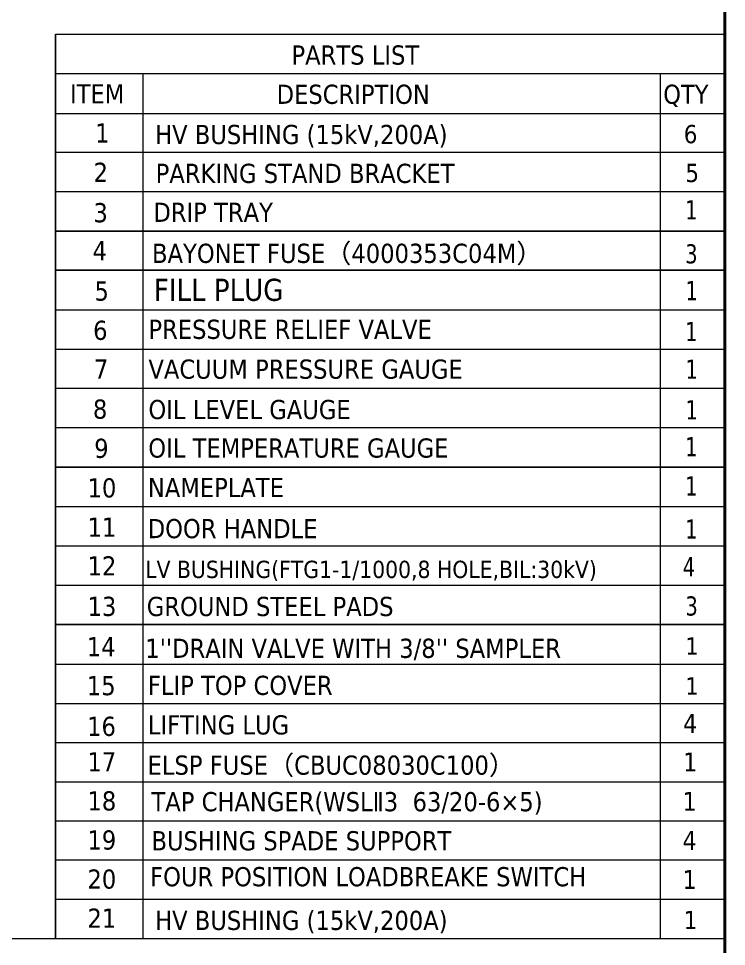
# Model space of a CAD drawing. Header units: millimetres. Extents: x 226184 to 236274, y -181921 to -175474.
# Drawn here: x 233262 to 235088, y -180618 to -178224 of the extents above; entities that cross this region are included whole.
import ezdxf

# ---------------------------------------------------------------- set-up
doc = ezdxf.new("R2010")
doc.units = ezdxf.units.MM
doc.header["$LTSCALE"] = 13
doc.layers.add('1', color=4, linetype='Continuous')
doc.layers.add('铁心', color=3, linetype='Continuous', lineweight=0)
doc.styles.add('Tahoma$001', font='tahoma.ttf', dxfattribs={"height": 2.159784})
doc.styles.add('Tahoma_txtstyle_28.93_0_0', font='tahoma.ttf')
doc.styles.add('Tahoma_txtstyle_30.40_0_0', font='tahoma.ttf')

msp = doc.modelspace()

# ---------------------------------------------------------------- linework, layer by layer
at = {"layer": '1', "const_width": 7.598}
msp.add_lwpolyline([(226748.469, -181682.674), (235084.11, -181682.674), (235084.11, -175691.431), (226748.469, -175691.431), (226748.469, -181682.674)], dxfattribs=at)
at = {"layer": '铁心'}
msp.add_line((231828, -180597.304), (235084.11, -180597.304), dxfattribs=at)
for points in [[(233357.6, -180597.304), (233357.6, -178264.516)], [(233357.6, -178264.516), (235084.11, -178264.516), (235084.11, -178365.777)], [(233357.6, -178264.516), (233357.6, -178365.777), (233357.6, -178365.777)], [(233357.6, -178365.777), (235084.11, -178365.777), (235084.11, -178469.139)], [(233357.6, -178365.777), (233357.6, -178469.139), (235084.11, -178469.139)], [(233583.232, -178365.777), (233583.232, -178469.139), (233583.232, -178469.139)], [(234916.771, -178365.777), (234916.771, -180597.304)], [(233357.6, -179381.33), (235084.11, -179381.33), (235084.11, -178469.139)], [(233357.6, -178469.139), (233357.6, -179381.33)], [(233583.232, -178469.139), (233583.232, -179381.33)], [(235084.11, -178569.98), (233357.6, -178569.98), (233357.6, -178569.98)], [(235084.11, -178671.241), (233357.6, -178671.241), (233357.6, -178671.241)], [(233583.232, -178671.241), (233583.232, -178772.082), (233583.232, -178772.082)], [(233357.6, -178772.502), (235084.11, -178772.502), (235084.11, -178873.343)], [(233357.6, -178772.502), (233357.6, -178873.343), (235084.11, -178873.343)], [(235084.11, -178772.502), (233357.6, -178772.502), (233357.6, -178772.502)], [(233357.6, -179585.533), (233357.6, -178772.502), (233357.6, -178772.502)], [(233583.232, -178772.502), (233583.232, -180597.304)], [(233357.6, -178873.343), (233357.6, -180597.304)], [(235084.11, -178873.343), (233357.6, -178873.343), (233357.6, -178873.343)], [(235084.11, -180698.565), (235084.11, -178971.243)], [(235084.11, -178976.705), (233357.6, -178976.705), (233357.6, -178976.705)], [(235084.11, -178976.705), (233357.6, -178976.705), (233357.6, -178976.705)], [(235084.11, -179077.966), (233357.6, -179077.966), (233357.6, -179077.966)], [(235084.11, -179077.966), (233357.6, -179077.966), (233357.6, -179077.966)], [(235084.11, -179178.807), (233357.6, -179178.807), (233357.6, -179178.807)], [(235084.11, -179178.807), (233357.6, -179178.807)], [(235084.11, -179280.069), (233357.6, -179280.069), (233357.6, -179280.069)], [(235084.11, -179280.069), (233357.6, -179280.069), (233357.6, -179280.069)], [(235084.11, -179381.33), (233357.6, -179381.33), (233357.6, -179381.33)], [(235084.11, -179484.272), (233357.6, -179484.272), (233357.6, -179484.272)], [(235084.11, -179585.533), (233357.6, -179585.533), (233357.6, -179585.533)], [(235084.11, -179686.794), (233357.6, -179686.794), (233357.6, -179686.794)], [(233583.232, -179686.794), (233583.232, -180597.304)], [(235084.11, -179787.635), (233357.6, -179787.635)], [(233357.6, -180597.304), (233357.6, -179787.635), (235084.11, -179787.635)], [(233357.6, -179787.635), (233357.6, -180597.304)], [(235084.11, -179890.577), (233357.6, -179890.577)], [(235084.11, -179991.838), (233357.6, -179991.838)], [(235084.11, -180093.099), (233357.6, -180093.099)], [(235084.11, -180193.94), (233357.6, -180193.94)], [(235084.11, -180193.94), (233357.6, -180193.94), (233357.6, -180193.94)], [(235084.11, -180193.94), (233357.6, -180193.94), (233357.6, -180193.94)], [(235084.11, -180193.94), (233357.6, -180193.94), (233357.6, -180193.94)], [(235084.11, -180294.781), (233357.6, -180294.781)], [(235084.11, -180294.781), (233357.6, -180294.781), (233357.6, -180294.781)], [(235084.11, -180294.781), (233357.6, -180294.781), (233357.6, -180294.781)], [(235084.11, -180294.781), (233357.6, -180294.781), (233357.6, -180294.781)], [(235084.11, -180395.622), (233357.6, -180395.622)], [(235084.11, -180395.622), (233357.6, -180395.622), (233357.6, -180395.622)], [(235084.11, -180395.622), (233357.6, -180395.622), (233357.6, -180395.622)], [(235084.11, -180395.622), (233357.6, -180395.622), (233357.6, -180395.622)], [(235084.11, -180496.463), (233357.6, -180496.463)], [(235084.11, -180496.463), (233357.6, -180496.463), (233357.6, -180496.463)], [(235084.11, -180496.463), (233357.6, -180496.463), (233357.6, -180496.463)], [(235084.11, -180496.463), (233357.6, -180496.463), (233357.6, -180496.463)]]:
    msp.add_lwpolyline(points, dxfattribs=at)

# ---------------------------------------------------------------- texts
for s, height, style, p in [('PARTS LIST', 49.4841, 'Tahoma_txtstyle_30.40_0_0', (233966.242, -178343.088)), ('ITEM', 49.4841, 'Tahoma_txtstyle_30.40_0_0', (233394.995, -178443.089)), ('DESCRIPTION', 49.48409, 'Tahoma_txtstyle_30.40_0_0', (233927.936, -178444.349)), ('QTY', 49.2664, 'Tahoma$001', (234924.866, -178444.122)), ('1', 49.484, 'Tahoma_txtstyle_30.40_0_0', (233459.701, -178544.35)), (' HV BUSHING (15kV,200A)', 49.484, 'Tahoma_txtstyle_30.40_0_0', (233595.94, -178548.077)), ('6', 47.079, 'Tahoma_txtstyle_28.93_0_0', (234977.799, -178545.82)), ('2', 49.484, 'Tahoma_txtstyle_30.40_0_0', (233455.92, -178645.611)), ('PARKING STAND BRACKET', 49.48409, 'Tahoma_txtstyle_30.40_0_0', (233616.039, -178648.35)), ('5', 47.079, 'Tahoma$001', (234982, -178646.031)), ('3', 49.484, 'Tahoma_txtstyle_30.40_0_0', (233455.5, -178749.813)), ('DRIP TRAY ', 49.4841, 'Tahoma_txtstyle_30.40_0_0', (233610.156, -178748.793)), ('4', 49.484, 'Tahoma_txtstyle_30.40_0_0', (233453.399, -178847.713)), ('BAYONET FUSE（4000353C04M）', 49.48409, 'Tahoma_txtstyle_30.40_0_0', (233606.625, -178854.614)), ('FILL PLUG', 56.976, 'Tahoma$001', (233611.501, -178952.511)), ('5', 49.484, 'Tahoma_txtstyle_30.40_0_0', (233458.165, -178951.915)), ('6', 49.484, 'Tahoma_txtstyle_30.40_0_0', (233454.738, -179053.176)), ('PRESSURE RELIEF VALVE', 49.48409, 'Tahoma_txtstyle_30.40_0_0', (233597.337, -179050.611)), ('7', 49.484, 'Tahoma_txtstyle_30.40_0_0', (233456.865, -179153.177)), ('VACUUM PRESSURE GAUGE', 49.48409, 'Tahoma_txtstyle_30.40_0_0', (233597.337, -179153.335)), ('8', 49.484, 'Tahoma_txtstyle_30.40_0_0', (233454.227, -179256.539)), ('OIL LEVEL GAUGE', 49.48409, 'Tahoma_txtstyle_30.40_0_0', (233597.337, -179257.584)), ('OIL TEMPERATURE GAUGE ', 49.48409, 'Tahoma_txtstyle_30.40_0_0', (233596.976, -179356.9)), ('9', 49.484, 'Tahoma_txtstyle_30.40_0_0', (233457.596, -179357.59)), ('10', 49.4841, 'Tahoma_txtstyle_30.40_0_0', (233440.373, -179459.692)), ('NAMEPLATE', 49.4841, 'Tahoma_txtstyle_30.40_0_0', (233595.94, -179458.851)), ('11', 49.4841, 'Tahoma_txtstyle_30.40_0_0', (233440.373, -179560.953)), ('DOOR HANDLE', 49.48409, 'Tahoma_txtstyle_30.40_0_0', (233595.531, -179564.764)), ('12', 49.4841, 'Tahoma_txtstyle_30.40_0_0', (233440.373, -179660.953)), ('LV BUSHING(FTG1-1/1000,8 HOLE,BIL:30kV) ', 44.53568, 'Tahoma_txtstyle_30.40_0_0', (233589.1, -179667.498)), ('13', 49.4841, 'Tahoma_txtstyle_30.40_0_0', (233440.373, -179765.366)), ('GROUND STEEL PADS', 49.48409, 'Tahoma_txtstyle_30.40_0_0', (233592.998, -179765.576)), ('14', 49.4841, 'Tahoma_txtstyle_30.40_0_0', (233438.483, -179869.396)), ("1''DRAIN VALVE WITH 3/8'' SAMPLER ", 49.48409, 'Tahoma_txtstyle_30.40_0_0', (233589.217, -179873.536)), ('1', 44.398, 'Tahoma$001', (234982.42, -179864.946)), ('15', 49.4841, 'Tahoma_txtstyle_30.40_0_0', (233438.483, -179969.741)), ('FLIP TOP COVER', 49.48409, 'Tahoma_txtstyle_30.40_0_0', (233595.94, -179969.149)), ('1', 44.699, 'Tahoma$001', (234982.42, -179968.308)), ('16', 49.4841, 'Tahoma_txtstyle_30.40_0_0', (233439.174, -180074.796)), ('LIFTING LUG', 49.48409, 'Tahoma_txtstyle_30.40_0_0', (233595.94, -180071.1)), ('4', 48.568, 'Tahoma$001', (234976.118, -180067.048)), ('17', 49.4841, 'Tahoma_txtstyle_30.40_0_0', (233440.101, -180166.346)), ('ELSP FUSE（CBUC08030C100）', 49.48409, 'Tahoma_txtstyle_30.40_0_0', (233595.182, -180174.864)), ('1', 48.568, 'Tahoma$001', (234976.118, -180166.209)), ('18', 49.4841, 'Tahoma_txtstyle_30.40_0_0', (233440.101, -180267.187)), ('TAP CHANGER(WSLⅡ3  63/20-6×5)', 49.48409, 'Tahoma_txtstyle_30.40_0_0', (233605.155, -180269.189)), ('1', 48.568, 'Tahoma$001', (234974.609, -180267.901)), ('19', 49.4841, 'Tahoma_txtstyle_30.40_0_0', (233440.101, -180368.028)), ('BUSHING SPADE SUPPORT', 49.48409, 'Tahoma_txtstyle_30.40_0_0', (233605.155, -180370.03)), ('4', 48.568, 'Tahoma$001', (234974.609, -180368.742)), ('20', 49.4841, 'Tahoma_txtstyle_30.40_0_0', (233440.101, -180468.869)), ('FOUR POSITION LOADBREAKE SWITCH', 49.48409, 'Tahoma_txtstyle_30.40_0_0', (233601.665, -180462.717)), ('1', 48.568, 'Tahoma$001', (234974.609, -180469.583)), ('21', 49.4841, 'Tahoma_txtstyle_30.40_0_0', (233440.101, -180569.71)), (' HV BUSHING (15kV,200A)', 49.484, 'Tahoma_txtstyle_30.40_0_0', (233595.94, -180575.401)), ('1', 47.079, 'Tahoma_txtstyle_28.93_0_0', (234977.799, -180573.144))]:
    msp.add_text(s, height=height, dxfattribs=dict(at, style=style)).set_placement(p)
at = {"layer": '铁心', "style": 'Tahoma_txtstyle_30.40_0_0', "width": 0.85}
for s, p in [('1', (234981.888, -178742.429)), ('3', (234981.824, -178855.934)), ('1', (234982.42, -178950.865)), ('1', (234981.824, -179056.355)), ('1', (234982.42, -179153.597)), ('1', (234982.42, -179258.22)), ('1', (234981.626, -179353.532)), ('1', (234981.626, -179454.793)), ('1', (234981.824, -179566.023)), ('4', (234975.512, -179662.844)), ('3', (234982.42, -179764.315))]:
    msp.add_text(s, height=49.484, dxfattribs=at).set_placement(p)

doc.saveas('drawing.dxf')
